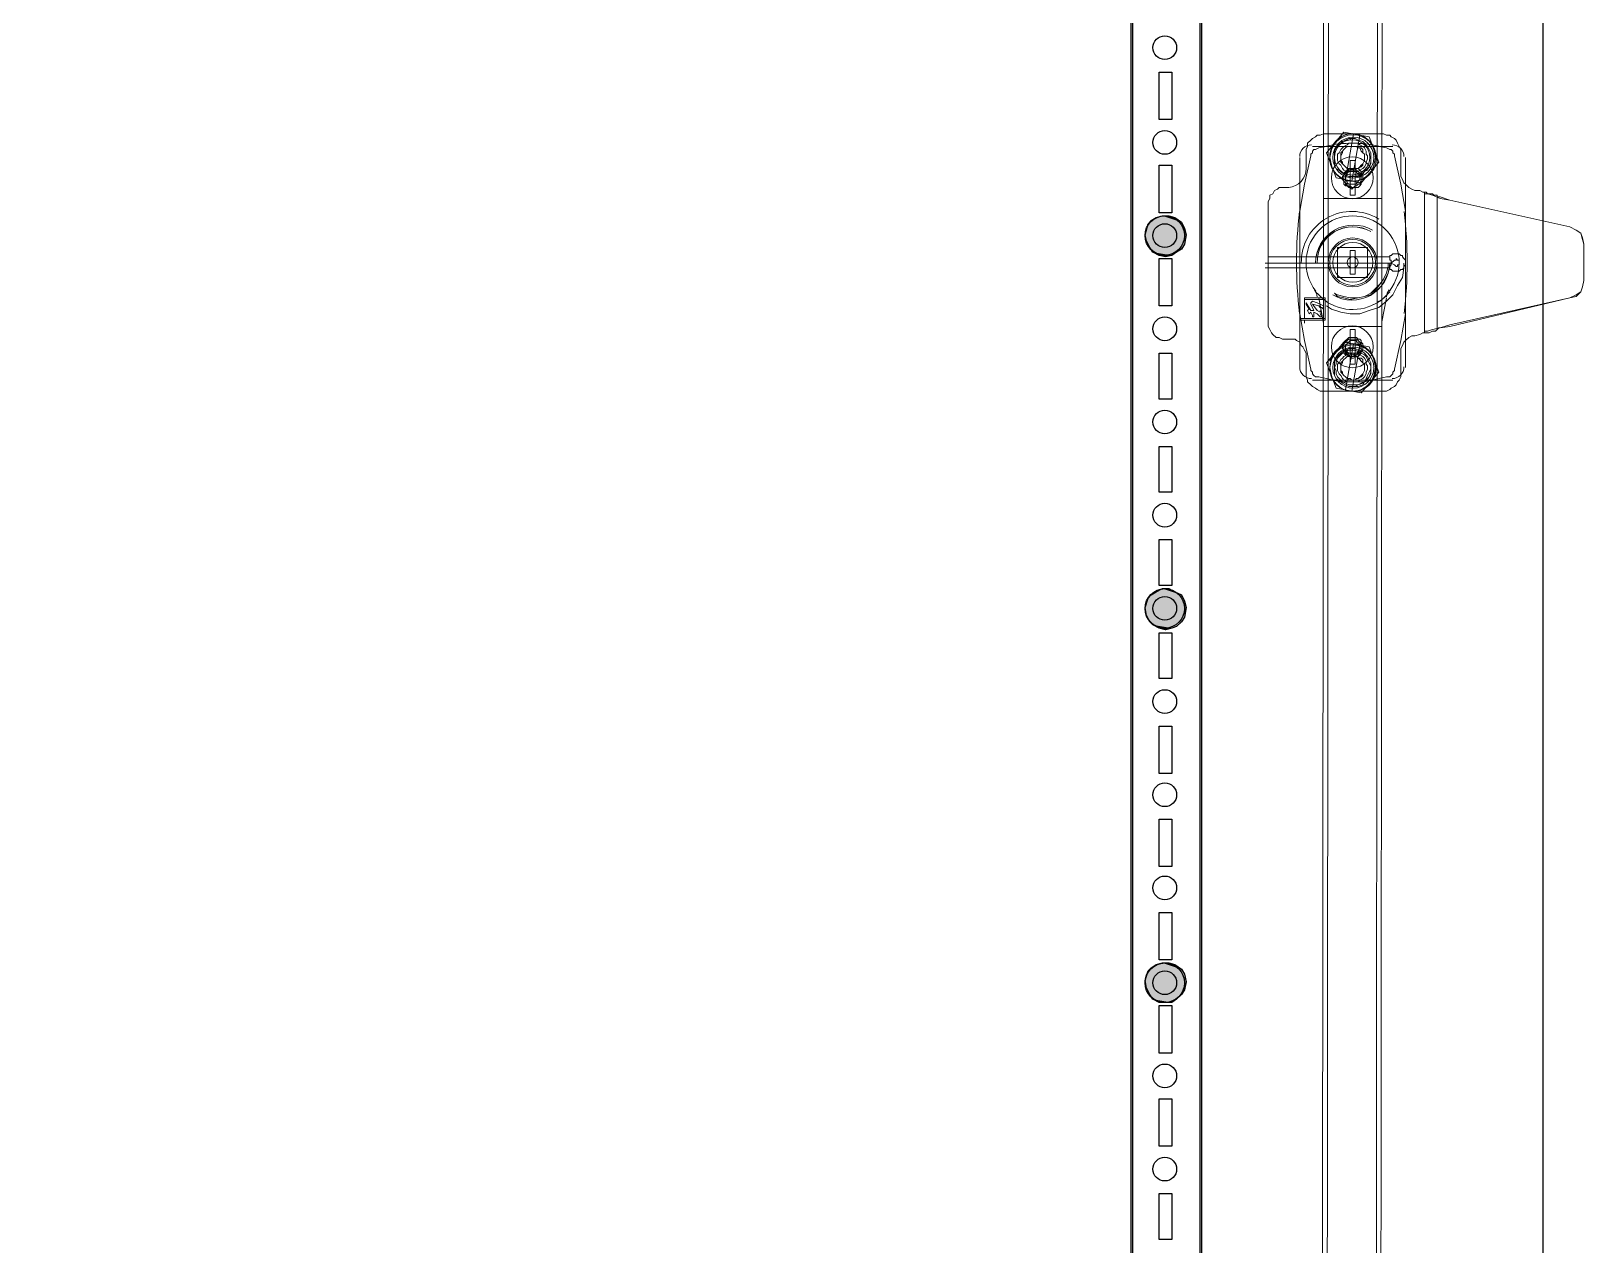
# Model space of a CAD drawing. Extents: x 4719 to 8938, y 1800 to 4482.
# Drawn here: x 5730.9 to 6147.3, y 3404.8 to 3730.1 of the extents above; entities that cross this region are included whole.
import ezdxf

# ---------------------------------------------------------------- set-up
doc = ezdxf.new("R2010")
doc.units = 0
doc.header["$LTSCALE"] = 10
doc.header["$MEASUREMENT"] = 0
doc.layers.add('G02-1-PRDXXXX-E-MRIO-01-P01-01$0$ANNOTATION', color=7, linetype='Continuous')

# ---------------------------------------------------------------- blocks, each defined once
blk = doc.blocks.new('G02-1-PRDXXXX-E-MRIO-01-P01-01$0$DV-54809-ZX-350-001')
at = {"layer": 'G02-1-PRDXXXX-E-MRIO-01-P01-01$0$ANNOTATION', "lineweight": 25}
for points in [[(1415.29, 2462.72), (1417.41, 2462.72), (1417.41, 1279.86), (530.47, 1279.86), (530.47, 1281.98), (530.47, 2460.61), (530.47, 2462.72)], [(1306.91, 1367.92), (1325.54, 1367.92), (1325.54, 2376.36), (1306.91, 2376.36)], [(1307.33, 1368.34), (1325.96, 1368.34), (1325.96, 2376.78), (1307.33, 2376.78)], [(1314.53, 1906.43), (1314.53, 1919.13), (1317.92, 1919.13), (1317.92, 1906.43)], [(1314.53, 1881.45), (1314.53, 1894.15), (1317.92, 1894.15), (1317.92, 1881.45)], [(1316.22, 1869.6), (1314.53, 1870.02), (1312.84, 1870.87), (1311.99, 1872.14), (1311.14, 1873.83), (1310.72, 1875.52), (1311.57, 1878.49), (1312.41, 1879.34), (1313.68, 1880.18), (1315.38, 1880.6), (1317.07, 1880.6), (1318.76, 1880.18), (1320.46, 1878.91), (1321.3, 1877.22), (1321.73, 1875.52), (1321.3, 1872.98), (1320.46, 1871.71), (1319.19, 1870.87), (1317.92, 1870.02)], [(1314.53, 1856.47), (1314.53, 1869.17), (1317.92, 1869.17), (1317.92, 1856.47)], [(1314.53, 1831.5), (1314.53, 1843.77), (1317.92, 1843.77), (1317.92, 1831.5)], [(1314.53, 1806.52), (1314.53, 1818.79), (1317.92, 1818.79), (1317.92, 1806.52)], [(1314.53, 1781.54), (1314.53, 1793.82), (1317.92, 1793.82), (1317.92, 1781.54)], [(1316.22, 1769.68), (1314.53, 1770.11), (1312.84, 1770.96), (1311.99, 1771.8), (1311.14, 1773.5), (1310.72, 1775.61), (1311.57, 1778.15), (1312.41, 1779), (1313.68, 1779.85), (1315.38, 1780.69), (1317.07, 1780.69), (1318.76, 1779.85), (1320.46, 1779), (1321.3, 1777.31), (1321.73, 1775.61), (1321.3, 1773.07), (1320.46, 1771.8), (1319.19, 1770.53), (1317.92, 1770.11)], [(1314.53, 1756.56), (1314.53, 1768.84), (1317.92, 1768.84), (1317.92, 1756.56)], [(1314.53, 1731.16), (1314.53, 1743.86), (1317.92, 1743.86), (1317.92, 1731.16)], [(1314.53, 1706.18), (1314.53, 1718.88), (1317.92, 1718.88), (1317.92, 1706.18)], [(1314.53, 1681.2), (1314.53, 1693.9), (1317.92, 1693.9), (1317.92, 1681.2)], [(1316.22, 1669.77), (1314.53, 1669.77), (1312.84, 1670.62), (1311.99, 1671.89), (1311.14, 1673.58), (1310.72, 1675.7), (1311.57, 1678.24), (1312.41, 1679.09), (1313.68, 1679.93), (1315.38, 1680.36), (1317.07, 1680.36), (1318.76, 1679.93), (1320.46, 1678.66), (1321.3, 1677.39), (1321.73, 1675.28), (1321.3, 1673.16), (1320.46, 1671.89), (1319.19, 1670.62), (1317.92, 1669.77)], [(1314.53, 1656.22), (1314.53, 1668.93), (1317.92, 1668.93), (1317.92, 1656.22)], [(1314.53, 1631.25), (1314.53, 1643.95), (1317.92, 1643.95), (1317.92, 1631.25)], [(1314.53, 1606.27), (1314.53, 1618.55), (1317.92, 1618.55), (1317.92, 1606.27)]]:
    blk.add_lwpolyline(points, close=True, dxfattribs=at)
at = {"layer": 'G02-1-PRDXXXX-E-MRIO-01-P01-01$0$ANNOTATION', "lineweight": 0}
for points in [[(1373.8, 1353.95), (1374.65, 2372.97), (1374.65, 2383.98), (1374.65, 2413.19), (1374.22, 2415.31), (1374.65, 2417), (1374.65, 2422.5), (1374.22, 2422.5), (1374.22, 2422.93), (1372.95, 2422.93), (1360.25, 2422.93), (1359.41, 2422.93), (1358.98, 2422.5), (1358.98, 2417), (1358.98, 2413.19), (1358.98, 2383.98), (1358.98, 2372.97), (1358.14, 1410.68)], [(1373.38, 2418.27), (1372.11, 2418.27), (1372.11, 2417.42), (1372.11, 2412.77), (1372.95, 2412.77), (1373.38, 2412.34), (1373.38, 2383.98), (1373.38, 2372.97), (1372.53, 1340.82)], [(1360.25, 2409.38), (1361.52, 2409.38), (1361.52, 2412.77), (1360.25, 2412.77), (1360.25, 2412.34), (1360.25, 2383.98), (1360.25, 2372.97), (1359.41, 1351.41)], [(1352.21, 1881.88), (1353.48, 1889.07), (1355.17, 1896.69), (1355.17, 1897.12), (1355.6, 1897.54), (1355.6, 1897.96), (1356.02, 1898.39), (1356.44, 1898.39), (1357.29, 1898.81), (1359.41, 1899.23)], [(1364.49, 1890.34), (1366.6, 1902.62)], [(1368.3, 1902.2), (1366.18, 1889.92)], [(1373.38, 1899.23), (1375.49, 1898.81), (1376.34, 1898.39), (1376.76, 1898.39), (1377.19, 1897.96), (1377.19, 1897.54), (1377.61, 1897.12), (1377.61, 1896.69), (1379.3, 1889.07), (1380.57, 1881.88)], [(1360.25, 1896.27), (1360.25, 1896.27)], [(1360.25, 1896.27), (1360.25, 1896.27)], [(1361.52, 1896.27), (1361.52, 1896.27)], [(1361.52, 1896.27), (1361.52, 1896.27)], [(1371.68, 1896.27), (1371.68, 1896.27)], [(1371.68, 1896.27), (1371.68, 1896.27)], [(1372.53, 1896.27), (1372.53, 1896.27)], [(1372.53, 1896.27), (1372.53, 1896.27)], [(1385.65, 1849.28), (1385.65, 1886.96)], [(1389.04, 1885.69), (1389.89, 1885.69), (1392.43, 1884.84), (1389.89, 1885.26), (1387.77, 1886.11), (1386.5, 1886.53), (1385.65, 1886.53)], [(1358.56, 1885.26), (1358.56, 1885.26)], [(1359.83, 1885.26), (1359.83, 1885.26)], [(1372.95, 1885.26), (1372.95, 1885.26)], [(1376.34, 1869.6), (1343.74, 1869.6)], [(1370.41, 1869.6), (1362.37, 1869.6)], [(1385.65, 1849.7), (1386.5, 1849.7), (1387.77, 1850.12), (1389.89, 1850.55), (1392.43, 1851.39), (1424.6, 1858.59), (1426.3, 1859.44), (1427.57, 1860.28), (1427.99, 1861.55), (1428.41, 1863.25), (1428.41, 1865.79), (1428.41, 1870.44), (1428.41, 1872.98)], [(1342.9, 1867.9), (1376.76, 1867.9), (1343.74, 1867.9)], [(1342.9, 1866.63), (1376.34, 1866.63)], [(1380.15, 1867.9), (1380.15, 1866.63), (1379.73, 1864.09), (1378.46, 1861.98), (1377.19, 1859.44), (1375.49, 1857.74), (1373.38, 1856.05), (1370.84, 1855.2), (1368.3, 1854.36), (1365.76, 1854.36), (1363.22, 1854.78), (1360.68, 1855.63), (1359.41, 1856.47)], [(1362.37, 1866.63), (1370.41, 1866.63)], [(1352.21, 1852.66), (1353.48, 1852.66), (1353.48, 1851.82), (1353.48, 1852.66), (1358.98, 1852.66), (1358.98, 1858.59), (1353.48, 1858.59), (1353.48, 1853.09), (1353.48, 1858.17), (1358.98, 1858.17), (1358.98, 1853.09), (1353.48, 1853.09), (1352.21, 1853.09)], [(1353.9, 1857.32), (1353.9, 1857.32)], [(1371.26, 1856.47), (1372.95, 1857.32), (1373.38, 1857.74)], [(1380.57, 1854.36), (1379.3, 1847.16), (1377.61, 1839.54), (1377.61, 1839.12), (1377.19, 1838.69), (1377.19, 1838.27), (1376.76, 1837.85), (1376.34, 1837.42), (1375.49, 1837.42), (1369.57, 1836.15), (1363.22, 1836.15), (1357.29, 1837.42), (1356.44, 1837.42), (1356.02, 1837.85), (1355.6, 1838.27), (1355.6, 1838.69), (1355.17, 1839.12), (1355.17, 1839.54), (1353.48, 1847.16), (1352.21, 1854.36)], [(1355.6, 1856.9), (1355.6, 1856.9)], [(1356.02, 1853.51), (1356.02, 1853.51)], [(1357.71, 1854.36), (1357.71, 1854.36)], [(1353.48, 1851.82), (1353.48, 1851.82)], [(1359.83, 1850.97), (1359.83, 1850.97)], [(1372.95, 1850.97), (1372.95, 1850.97)], [(1364.49, 1834.04), (1366.6, 1846.31)], [(1368.3, 1845.89), (1366.18, 1833.61)], [(1375.07, 1836.58), (1357.71, 1836.58)], [(1360.25, 1839.96), (1360.25, 1839.96)], [(1360.25, 1839.96), (1360.25, 1839.96)], [(1360.25, 1839.96), (1360.25, 1839.96)], [(1361.52, 1839.96), (1361.52, 1839.96)], [(1361.52, 1839.96), (1361.52, 1839.96)], [(1371.68, 1839.96), (1371.68, 1839.96)], [(1371.68, 1839.96), (1371.68, 1839.96)], [(1372.53, 1839.96), (1372.53, 1839.96)], [(1372.53, 1839.96), (1372.53, 1839.96)]]:
    blk.add_lwpolyline(points, dxfattribs=at)
for points in [[(1373.38, 1895), (1370.84, 1901.77), (1364.06, 1903.04), (1359.41, 1897.54), (1361.95, 1890.77), (1368.72, 1889.5)], [(1361.52, 1896.27), (1361.52, 1897.96), (1361.95, 1898.81), (1362.79, 1899.66), (1363.64, 1900.5), (1364.49, 1900.93), (1365.33, 1901.35), (1366.18, 1901.35), (1367.03, 1901.35), (1367.87, 1900.93), (1369.14, 1900.5), (1369.57, 1900.08), (1370.41, 1899.23), (1370.84, 1898.39), (1371.26, 1897.54), (1371.26, 1896.69), (1371.26, 1895.85), (1371.26, 1895), (1370.84, 1893.73), (1370.41, 1893.31), (1369.57, 1892.46), (1369.14, 1892.04), (1367.87, 1891.61), (1367.03, 1891.19), (1366.18, 1891.19), (1365.33, 1891.19), (1364.49, 1891.61), (1363.64, 1892.04), (1362.79, 1892.88), (1361.95, 1893.31), (1361.52, 1894.15), (1361.52, 1895.42)], [(1361.52, 1896.27), (1361.52, 1897.96), (1361.95, 1898.81), (1362.79, 1899.66), (1363.64, 1900.5), (1364.49, 1900.93), (1365.33, 1901.35), (1366.18, 1901.35), (1367.03, 1901.35), (1367.87, 1900.93), (1369.14, 1900.5), (1369.57, 1900.08), (1370.41, 1899.23), (1370.84, 1898.39), (1371.26, 1897.54), (1371.26, 1896.69), (1371.26, 1895.85), (1371.26, 1895), (1370.84, 1893.73), (1370.41, 1892.88), (1369.57, 1892.46), (1369.14, 1892.04), (1367.87, 1891.61), (1367.03, 1891.19), (1366.18, 1891.19), (1365.33, 1891.19), (1364.49, 1891.61), (1363.64, 1892.04), (1362.79, 1892.88), (1361.95, 1893.31), (1361.52, 1894.15), (1361.52, 1895.42)], [(1361.52, 1896.27), (1361.52, 1897.96), (1361.95, 1898.81), (1362.79, 1899.66), (1363.64, 1900.5), (1364.49, 1900.93), (1365.33, 1900.93), (1366.18, 1901.35), (1367.03, 1901.35), (1367.87, 1900.93), (1369.14, 1900.5), (1369.57, 1900.08), (1370.41, 1899.23), (1370.84, 1898.39), (1371.26, 1897.54), (1371.26, 1896.69), (1371.26, 1895.85), (1371.26, 1894.58), (1370.84, 1893.73), (1370.41, 1892.88), (1369.57, 1892.46), (1369.14, 1891.61), (1367.87, 1891.19), (1367.03, 1891.19), (1366.18, 1891.19), (1365.33, 1891.19), (1364.49, 1891.61), (1363.64, 1892.04), (1362.79, 1892.88), (1361.95, 1893.31), (1361.52, 1894.15), (1361.52, 1895.42), (1361.52, 1896.27), (1361.52, 1897.96), (1361.95, 1898.81), (1362.79, 1899.66), (1363.64, 1900.5), (1364.49, 1900.93), (1365.33, 1900.93), (1366.18, 1901.35), (1367.03, 1901.35), (1367.87, 1900.93), (1369.14, 1900.5), (1369.57, 1900.08), (1370.41, 1899.23), (1370.84, 1898.39), (1371.26, 1897.54), (1371.26, 1896.69), (1371.26, 1895.85), (1371.26, 1894.58), (1370.84, 1893.73), (1370.41, 1892.88), (1369.57, 1892.46), (1369.14, 1891.61), (1367.87, 1891.19), (1367.03, 1891.19), (1366.18, 1891.19), (1365.33, 1891.19), (1364.49, 1891.61), (1363.64, 1892.04), (1362.79, 1892.88), (1361.95, 1893.31), (1361.52, 1894.15), (1361.52, 1895.42)], [(1362.37, 1896.27), (1362.37, 1897.12), (1362.79, 1897.54), (1363.22, 1898.39), (1363.64, 1898.81), (1364.06, 1899.23), (1364.91, 1899.66), (1365.33, 1900.08), (1366.18, 1900.08), (1367.03, 1900.08), (1367.87, 1900.08), (1368.3, 1899.66), (1369.14, 1899.23), (1369.57, 1898.81), (1369.99, 1897.96), (1369.99, 1897.12), (1370.41, 1896.69), (1370.41, 1895.85), (1369.99, 1895), (1369.99, 1894.58), (1369.57, 1893.73), (1369.14, 1893.31), (1368.3, 1892.88), (1367.87, 1892.46), (1367.03, 1892.46), (1366.18, 1892.46), (1365.33, 1892.46), (1364.91, 1892.46), (1364.06, 1892.88), (1363.64, 1893.31), (1363.22, 1894.15), (1362.79, 1894.58), (1362.37, 1895.42)], [(1363.22, 1896.27), (1363.22, 1896.69), (1363.64, 1897.54), (1363.64, 1897.96), (1364.06, 1898.39), (1364.49, 1898.81), (1364.91, 1899.23), (1365.76, 1899.23), (1366.18, 1899.23), (1367.03, 1899.23), (1367.45, 1899.23), (1367.87, 1898.81), (1368.3, 1898.81), (1368.72, 1897.96), (1369.14, 1897.54), (1369.57, 1897.12), (1369.57, 1896.69), (1369.57, 1895.85), (1369.57, 1895.42), (1369.14, 1894.58), (1368.72, 1894.15), (1368.3, 1893.73), (1367.87, 1893.31), (1367.45, 1893.31), (1367.03, 1892.88), (1366.18, 1892.88), (1365.76, 1893.31), (1364.91, 1893.31), (1364.49, 1893.73), (1364.06, 1894.15), (1363.64, 1894.58), (1363.64, 1895), (1363.22, 1895.42)], [(1363.22, 1896.27), (1363.22, 1897.54), (1363.64, 1897.96), (1364.06, 1898.39), (1364.49, 1898.81), (1364.91, 1899.23), (1365.76, 1899.23), (1366.18, 1899.23), (1367.03, 1899.23), (1367.45, 1899.23), (1367.87, 1898.81), (1368.72, 1898.81), (1369.14, 1898.39), (1369.14, 1897.54), (1369.57, 1897.12), (1369.57, 1896.69), (1369.57, 1895.85), (1369.57, 1895.42), (1369.14, 1894.58), (1369.14, 1894.15), (1368.72, 1893.73), (1367.87, 1893.31), (1367.45, 1893.31), (1367.03, 1892.88), (1366.18, 1892.88), (1365.76, 1892.88), (1364.91, 1893.31), (1364.49, 1893.73), (1364.06, 1894.15), (1363.64, 1894.58), (1363.22, 1895), (1363.22, 1895.42)], [(1367.03, 1886.11), (1365.76, 1886.11), (1365.76, 1895.42), (1367.03, 1895.42)], [(1363.64, 1890.77), (1363.64, 1891.19), (1364.06, 1891.61), (1364.06, 1892.04), (1364.49, 1892.46), (1364.91, 1892.88), (1365.33, 1893.31), (1365.76, 1893.31), (1366.18, 1893.31), (1366.6, 1893.31), (1367.45, 1893.31), (1367.87, 1893.31), (1368.3, 1892.88), (1368.72, 1892.46), (1368.72, 1892.04), (1369.14, 1891.61), (1369.14, 1891.19), (1369.14, 1890.34), (1369.14, 1889.92), (1368.72, 1889.5), (1368.72, 1889.07), (1368.3, 1888.65), (1367.87, 1888.23), (1367.45, 1888.23), (1366.6, 1888.23), (1366.18, 1887.8), (1365.76, 1888.23), (1365.33, 1888.23), (1364.91, 1888.65), (1364.49, 1888.65), (1364.06, 1889.07), (1364.06, 1889.92), (1363.64, 1890.34)], [(1364.06, 1890.77), (1364.06, 1891.61), (1364.49, 1892.04), (1364.49, 1892.46), (1364.91, 1892.46), (1365.33, 1892.88), (1365.76, 1892.88), (1366.18, 1893.31), (1366.6, 1892.88), (1367.03, 1892.88), (1367.45, 1892.88), (1367.87, 1892.46), (1368.3, 1892.04), (1368.72, 1891.61), (1368.72, 1891.19), (1368.72, 1890.77), (1368.72, 1890.34), (1368.72, 1889.92), (1368.72, 1889.5), (1368.3, 1889.07), (1367.87, 1889.07), (1367.45, 1888.65), (1367.03, 1888.65), (1366.6, 1888.23), (1366.18, 1888.23), (1365.76, 1888.23), (1365.33, 1888.65), (1364.91, 1888.65), (1364.49, 1889.07), (1364.49, 1889.5), (1364.06, 1889.92), (1364.06, 1890.34)], [(1364.06, 1890.77), (1364.06, 1891.61), (1364.49, 1892.04), (1364.91, 1892.46), (1365.33, 1892.88), (1365.76, 1892.88), (1366.18, 1892.88), (1366.6, 1892.88), (1367.03, 1892.88), (1367.45, 1892.88), (1367.87, 1892.46), (1368.3, 1892.04), (1368.3, 1891.61), (1368.72, 1891.19), (1368.72, 1890.77), (1368.72, 1890.34), (1368.72, 1889.92), (1368.3, 1889.5), (1368.3, 1889.07), (1367.87, 1889.07), (1367.45, 1888.65), (1367.03, 1888.65), (1366.6, 1888.23), (1366.18, 1888.23), (1365.76, 1888.65), (1365.33, 1888.65), (1364.91, 1888.65), (1364.91, 1889.07), (1364.49, 1889.5), (1364.06, 1889.92), (1364.06, 1890.34)], [(1364.49, 1890.77), (1364.49, 1891.61), (1364.91, 1891.61), (1364.91, 1892.04), (1365.33, 1892.46), (1365.76, 1892.46), (1366.18, 1892.46), (1366.6, 1892.46), (1367.03, 1892.46), (1367.45, 1892.46), (1367.45, 1892.04), (1367.87, 1892.04), (1367.87, 1891.61), (1368.3, 1891.19), (1368.3, 1890.77), (1368.3, 1890.34), (1367.87, 1889.92), (1367.87, 1889.5), (1367.45, 1889.5), (1367.45, 1889.07), (1367.03, 1889.07), (1366.6, 1889.07), (1366.18, 1889.07), (1365.76, 1889.07), (1365.33, 1889.07), (1364.91, 1889.5), (1364.91, 1889.92), (1364.49, 1889.92), (1364.49, 1890.34)], [(1358.56, 1885.26), (1360.25, 1885.26), (1372.53, 1885.26), (1374.22, 1885.26), (1372.53, 1885.26), (1360.25, 1885.26)], [(1360.25, 1885.26), (1359.83, 1885.26), (1360.25, 1885.26), (1372.53, 1885.26)], [(1372.95, 1885.26), (1372.53, 1885.26)], [(1392.43, 1884.84), (1424.6, 1877.64), (1426.3, 1876.79), (1427.57, 1875.95), (1427.99, 1874.25), (1428.41, 1872.98), (1427.99, 1874.68), (1427.57, 1875.95), (1426.3, 1876.79), (1424.6, 1877.64)], [(1370.41, 1864.09), (1370.41, 1872.14), (1362.37, 1872.14), (1362.37, 1864.09)], [(1362.37, 1872.14), (1370.41, 1872.14), (1370.41, 1864.09), (1362.37, 1864.09)], [(1377.61, 1867.48), (1376.76, 1867.9), (1376.76, 1868.75), (1376.34, 1868.75), (1376.34, 1869.6), (1376.34, 1870.02), (1376.76, 1870.02), (1377.19, 1870.44), (1378.88, 1870.44), (1379.3, 1870.02), (1379.73, 1870.02), (1379.73, 1869.6), (1380.15, 1869.17), (1380.57, 1868.75), (1380.57, 1868.33), (1380.57, 1867.9), (1380.57, 1867.48), (1380.15, 1867.06), (1380.15, 1866.63), (1379.73, 1866.21), (1379.3, 1866.21), (1378.88, 1865.79), (1378.46, 1865.79), (1378.03, 1865.79), (1377.19, 1865.79), (1376.76, 1866.21), (1376.34, 1866.21), (1376.34, 1866.63), (1376.34, 1867.06), (1376.76, 1867.48), (1376.76, 1867.9), (1377.61, 1868.75), (1378.03, 1868.75), (1378.03, 1869.17), (1378.46, 1868.75), (1378.88, 1868.75), (1378.88, 1868.33), (1378.88, 1867.9), (1378.88, 1867.48), (1378.46, 1867.48), (1378.46, 1867.06), (1378.03, 1867.06)], [(1361.52, 1859.86), (1362.37, 1859.44), (1364.06, 1859.01), (1365.76, 1858.59), (1367.87, 1858.59), (1369.57, 1859.01), (1371.26, 1859.86), (1372.53, 1860.71), (1373.8, 1862.4), (1374.65, 1863.67), (1375.49, 1865.36), (1375.92, 1867.06), (1375.92, 1867.9), (1375.92, 1867.06), (1375.49, 1865.36), (1374.65, 1863.67), (1373.8, 1862.4), (1372.53, 1861.13), (1371.26, 1859.86), (1369.57, 1859.01), (1367.87, 1858.59), (1365.76, 1858.59), (1364.06, 1859.01), (1362.37, 1859.44)], [(1356.87, 1855.2), (1355.6, 1856.9), (1357.29, 1856.47), (1357.71, 1856.47), (1357.29, 1856.47), (1357.71, 1856.05), (1358.14, 1856.05), (1358.56, 1855.63), (1358.56, 1856.05), (1358.56, 1856.47), (1356.87, 1857.32), (1355.6, 1857.74), (1355.17, 1857.32), (1355.17, 1856.9), (1356.02, 1855.2), (1355.17, 1855.2), (1353.9, 1857.32), (1353.9, 1856.9), (1354.75, 1855.63), (1354.33, 1855.2), (1354.75, 1854.36), (1355.17, 1854.78), (1355.6, 1853.93), (1355.6, 1853.51), (1356.02, 1853.51), (1356.02, 1854.78), (1356.87, 1854.36), (1357.71, 1853.51), (1358.14, 1853.51), (1357.71, 1854.36), (1358.14, 1854.36), (1357.71, 1855.2), (1357.71, 1854.78)], [(1358.14, 1858.59), (1359.83, 1857.32), (1361.52, 1856.47), (1359.83, 1857.32), (1358.14, 1858.59), (1357.29, 1859.44), (1356.44, 1860.28), (1357.29, 1859.44)], [(1374.22, 1850.97), (1372.53, 1850.97), (1360.25, 1850.97), (1358.56, 1850.97), (1360.25, 1850.97), (1372.53, 1850.97)], [(1359.83, 1850.97), (1360.25, 1850.97)], [(1372.53, 1850.97), (1372.95, 1850.97), (1372.53, 1850.97), (1360.25, 1850.97)], [(1365.76, 1850.12), (1367.03, 1850.12), (1367.03, 1840.81), (1365.76, 1840.81)], [(1373.38, 1838.69), (1370.84, 1845.47), (1364.06, 1846.74), (1359.41, 1841.23), (1361.95, 1834.46), (1368.72, 1833.19)], [(1361.52, 1839.96), (1361.52, 1841.66), (1361.95, 1842.5), (1362.79, 1843.35), (1363.64, 1844.2), (1364.49, 1844.62), (1365.33, 1844.62), (1366.18, 1845.04), (1367.03, 1845.04), (1367.87, 1844.62), (1369.14, 1844.2), (1369.57, 1843.77), (1370.41, 1842.93), (1370.84, 1842.08), (1371.26, 1841.23), (1371.26, 1840.39), (1371.26, 1839.54), (1371.26, 1838.27), (1370.84, 1837.42), (1370.41, 1836.58), (1369.57, 1836.15), (1369.14, 1835.31), (1367.87, 1834.88), (1367.03, 1834.88), (1366.18, 1834.88), (1365.33, 1834.88), (1364.49, 1835.31), (1363.64, 1835.73), (1362.79, 1836.58), (1361.95, 1837), (1361.52, 1837.85), (1361.52, 1839.12)], [(1361.52, 1839.96), (1361.52, 1841.66), (1361.95, 1842.5), (1362.79, 1843.35), (1363.64, 1844.2), (1364.49, 1844.62), (1365.33, 1844.62), (1366.18, 1845.04), (1367.03, 1845.04), (1367.87, 1844.62), (1369.14, 1844.2), (1369.57, 1843.77), (1370.41, 1842.93), (1370.84, 1842.08), (1371.26, 1841.23), (1371.26, 1840.39), (1371.26, 1839.54), (1371.26, 1838.27), (1370.84, 1837.42), (1370.41, 1836.58), (1369.57, 1836.15), (1369.14, 1835.31), (1367.87, 1834.88), (1367.03, 1834.88), (1366.18, 1834.88), (1365.33, 1834.88), (1364.49, 1835.31), (1363.64, 1835.73), (1362.79, 1836.58), (1361.95, 1837), (1361.52, 1837.85), (1361.52, 1839.12)], [(1361.52, 1839.96), (1361.52, 1841.66), (1361.95, 1842.5), (1362.79, 1843.35), (1363.64, 1844.2), (1364.49, 1844.62), (1365.33, 1845.04), (1366.18, 1845.04), (1367.03, 1845.04), (1367.87, 1844.62), (1369.14, 1844.2), (1369.57, 1843.77), (1370.41, 1842.93), (1370.84, 1842.08), (1371.26, 1841.23), (1371.26, 1840.39), (1371.26, 1839.54), (1371.26, 1838.69), (1370.84, 1837.42), (1370.41, 1836.58), (1369.57, 1836.15), (1369.14, 1835.73), (1367.87, 1835.31), (1367.03, 1834.88), (1366.18, 1834.88), (1365.33, 1834.88), (1364.49, 1835.31), (1363.64, 1835.73), (1362.79, 1836.58), (1361.95, 1837), (1361.52, 1837.85), (1361.52, 1839.12), (1361.52, 1839.96), (1361.52, 1841.66), (1361.95, 1842.5), (1362.79, 1843.35), (1363.64, 1844.2), (1364.49, 1844.62), (1365.33, 1845.04), (1366.18, 1845.04), (1367.03, 1845.04), (1367.87, 1844.62), (1369.14, 1844.2), (1369.57, 1843.77), (1370.41, 1842.93), (1370.84, 1842.08), (1371.26, 1841.23), (1371.26, 1840.39), (1371.26, 1839.54), (1371.26, 1838.69), (1370.84, 1837.42), (1370.41, 1837), (1369.57, 1836.15), (1369.14, 1835.73), (1367.87, 1835.31), (1367.03, 1834.88), (1366.18, 1834.88), (1365.33, 1834.88), (1364.49, 1835.31), (1363.64, 1835.73), (1362.79, 1836.58), (1361.95, 1837), (1361.52, 1837.85), (1361.52, 1839.12)], [(1361.52, 1839.96), (1361.95, 1840.81), (1361.95, 1841.66), (1362.37, 1842.5), (1363.22, 1843.35), (1363.64, 1843.77), (1364.49, 1844.2), (1365.33, 1844.62), (1366.18, 1844.62), (1367.03, 1844.62), (1367.87, 1844.2), (1368.72, 1843.77), (1369.57, 1843.35), (1369.99, 1842.93), (1370.41, 1842.08), (1370.84, 1841.23), (1371.26, 1840.39), (1371.26, 1839.54), (1370.84, 1838.69), (1370.41, 1837.85), (1369.99, 1837), (1369.57, 1836.15), (1368.72, 1835.73), (1367.87, 1835.31), (1367.03, 1835.31), (1366.18, 1835.31), (1365.33, 1835.31), (1364.49, 1835.73), (1363.64, 1836.15), (1363.22, 1836.58), (1362.37, 1837.42), (1361.95, 1838.27), (1361.95, 1839.12)], [(1363.64, 1845.47), (1363.64, 1845.89), (1364.06, 1846.31), (1364.06, 1846.74), (1364.49, 1847.16), (1364.91, 1847.58), (1365.33, 1848.01), (1365.76, 1848.01), (1366.18, 1848.01), (1366.6, 1848.01), (1367.45, 1848.01), (1367.87, 1847.58), (1368.3, 1847.58), (1368.72, 1847.16), (1368.72, 1846.74), (1369.14, 1846.31), (1369.14, 1845.47), (1369.14, 1845.04), (1369.14, 1844.62), (1368.72, 1844.2), (1368.72, 1843.77), (1368.3, 1843.35), (1367.87, 1842.93), (1367.45, 1842.93), (1366.6, 1842.5), (1366.18, 1842.5), (1365.76, 1842.93), (1365.33, 1842.93), (1364.91, 1843.35), (1364.49, 1843.35), (1364.06, 1843.77), (1364.06, 1844.2), (1363.64, 1845.04)], [(1364.06, 1845.47), (1364.06, 1846.31), (1364.49, 1846.74), (1364.49, 1847.16), (1364.91, 1847.16), (1365.33, 1847.58), (1365.76, 1847.58), (1366.18, 1847.58), (1366.6, 1847.58), (1367.03, 1847.58), (1367.45, 1847.58), (1367.87, 1847.16), (1368.3, 1846.74), (1368.72, 1846.31), (1368.72, 1845.89), (1368.72, 1845.47), (1368.72, 1845.04), (1368.72, 1844.62), (1368.72, 1844.2), (1368.3, 1843.77), (1367.87, 1843.77), (1367.45, 1843.35), (1367.03, 1842.93), (1366.6, 1842.93), (1366.18, 1842.93), (1365.76, 1842.93), (1365.33, 1843.35), (1364.91, 1843.35), (1364.49, 1843.77), (1364.49, 1844.2), (1364.06, 1844.62), (1364.06, 1845.04)], [(1364.06, 1845.47), (1364.06, 1846.31), (1364.49, 1846.74), (1364.91, 1847.16), (1365.33, 1847.58), (1365.76, 1847.58), (1366.18, 1847.58), (1366.6, 1847.58), (1367.03, 1847.58), (1367.45, 1847.58), (1367.87, 1847.16), (1368.3, 1846.74), (1368.3, 1846.31), (1368.72, 1845.89), (1368.72, 1845.47), (1368.72, 1845.04), (1368.72, 1844.62), (1368.3, 1844.2), (1368.3, 1843.77), (1367.87, 1843.77), (1367.45, 1843.35), (1367.03, 1843.35), (1366.6, 1842.93), (1366.18, 1842.93), (1365.76, 1842.93), (1365.33, 1843.35), (1364.91, 1843.35), (1364.91, 1843.77), (1364.49, 1844.2), (1364.06, 1844.62), (1364.06, 1845.04)], [(1364.49, 1845.47), (1364.49, 1845.89), (1364.91, 1846.31), (1364.91, 1846.74), (1365.33, 1846.74), (1365.76, 1847.16), (1366.18, 1847.16), (1366.6, 1847.16), (1367.03, 1847.16), (1367.45, 1847.16), (1367.45, 1846.74), (1367.87, 1846.74), (1367.87, 1846.31), (1368.3, 1845.89), (1368.3, 1845.47), (1368.3, 1845.04), (1367.87, 1844.62), (1367.87, 1844.2), (1367.45, 1843.77), (1367.03, 1843.77), (1366.6, 1843.35), (1366.18, 1843.35), (1365.76, 1843.77), (1365.33, 1843.77), (1364.91, 1844.2), (1364.49, 1844.62), (1364.49, 1845.04)], [(1362.37, 1839.96), (1362.37, 1840.81), (1362.79, 1841.23), (1363.22, 1842.08), (1363.64, 1842.5), (1364.06, 1842.93), (1364.91, 1843.35), (1365.33, 1843.77), (1366.18, 1843.77), (1367.03, 1843.77), (1367.87, 1843.77), (1368.3, 1843.35), (1369.14, 1842.93), (1369.57, 1842.5), (1369.99, 1841.66), (1369.99, 1840.81), (1370.41, 1840.39), (1370.41, 1839.54), (1369.99, 1838.69), (1369.99, 1838.27), (1369.57, 1837.42), (1369.14, 1837), (1368.3, 1836.58), (1367.87, 1836.15), (1367.03, 1836.15), (1366.18, 1836.15), (1365.33, 1836.15), (1364.91, 1836.15), (1364.06, 1836.58), (1363.64, 1837), (1363.22, 1837.85), (1362.79, 1838.27), (1362.37, 1839.12)], [(1363.22, 1839.96), (1363.22, 1840.39), (1363.64, 1841.23), (1363.64, 1841.66), (1364.06, 1842.08), (1364.49, 1842.5), (1364.91, 1842.93), (1365.76, 1842.93), (1366.18, 1842.93), (1367.03, 1842.93), (1367.45, 1842.93), (1367.87, 1842.5), (1368.3, 1842.08), (1368.72, 1841.66), (1369.14, 1841.23), (1369.57, 1840.81), (1369.57, 1840.39), (1369.57, 1839.54), (1369.57, 1839.12), (1369.14, 1838.27), (1368.72, 1837.85), (1368.3, 1837.42), (1367.87, 1837), (1367.45, 1837), (1367.03, 1836.58), (1366.18, 1836.58), (1365.76, 1837), (1364.91, 1837), (1364.49, 1837.42), (1364.06, 1837.85), (1363.64, 1838.27), (1363.64, 1838.69), (1363.22, 1839.12)], [(1363.22, 1839.96), (1363.22, 1841.23), (1363.64, 1841.66), (1364.06, 1842.08), (1364.49, 1842.5), (1364.91, 1842.93), (1365.76, 1842.93), (1366.18, 1842.93), (1367.03, 1842.93), (1367.45, 1842.93), (1367.87, 1842.5), (1368.72, 1842.5), (1369.14, 1842.08), (1369.14, 1841.23), (1369.57, 1840.81), (1369.57, 1840.39), (1369.57, 1839.54), (1369.57, 1839.12), (1369.14, 1838.27), (1369.14, 1837.85), (1368.72, 1837.42), (1367.87, 1837), (1367.45, 1837), (1367.03, 1836.58), (1366.18, 1836.58), (1365.76, 1836.58), (1364.91, 1837), (1364.49, 1837.42), (1364.06, 1837.85), (1363.64, 1838.27), (1363.22, 1838.69), (1363.22, 1839.12)]]:
    blk.add_lwpolyline(points, close=True, dxfattribs=at)
for points in [[(1428.41, 1863.25), (1427.99, 1861.55), (1427.57, 1860.28), (1426.3, 1859.01), (1424.6, 1858.59), (1392.43, 1850.97), (1389.89, 1850.55), (1389.46, 1850.55), (1389.04, 1850.12), (1388.62, 1849.7), (1387.77, 1849.7), (1386.92, 1849.28), (1386.08, 1849.28), (1385.23, 1849.28), (1384.38, 1848.85), (1383.11, 1848.43), (1382.27, 1848.43), (1381.42, 1848.01), (1380.57, 1847.16), (1380.15, 1846.74), (1379.73, 1845.89), (1379.3, 1845.04), (1379.3, 1843.77), (1379.3, 1838.27), (1379.3, 1837.42), (1378.88, 1836.58), (1378.46, 1836.15), (1378.03, 1835.31), (1377.61, 1834.88), (1376.76, 1834.46), (1376.34, 1834.04), (1375.49, 1833.61), (1374.65, 1833.61), (1358.56, 1833.61), (1357.71, 1833.61), (1356.87, 1834.04), (1356.44, 1834.46), (1355.6, 1834.88), (1355.17, 1835.31), (1354.33, 1836.15), (1354.33, 1836.58), (1353.9, 1837.42), (1353.9, 1838.27), (1353.9, 1842.93), (1353.9, 1843.77), (1353.48, 1844.62), (1353.06, 1845.47), (1352.63, 1845.89), (1352.21, 1846.74), (1351.36, 1847.16), (1350.94, 1847.58), (1349.25, 1847.58), (1347.55, 1847.58), (1346.71, 1848.01), (1345.86, 1848.01), (1345.01, 1848.85), (1344.59, 1849.28), (1344.17, 1850.12), (1343.74, 1850.97), (1343.74, 1851.82), (1343.74, 1852.66), (1343.74, 1883.57), (1343.74, 1884.42), (1344.17, 1885.26), (1344.17, 1886.11), (1345.01, 1886.53), (1345.44, 1887.38), (1346.28, 1887.8), (1346.71, 1888.23), (1347.55, 1888.23), (1348.4, 1888.23), (1349.25, 1888.23, 0.392666), (1353.9, 1893.31), (1353.9, 1897.54), (1353.9, 1898.39), (1354.33, 1899.23), (1354.33, 1900.08), (1355.17, 1900.93), (1355.6, 1901.35), (1356.44, 1901.77), (1356.87, 1902.2), (1357.71, 1902.2), (1358.56, 1902.62), (1374.65, 1902.62), (1375.49, 1902.2), (1376.34, 1902.2), (1376.76, 1901.77), (1377.61, 1901.35), (1378.03, 1900.93), (1378.46, 1900.08), (1378.88, 1899.23), (1379.3, 1898.39), (1379.3, 1897.54), (1379.3, 1892.04), (1379.3, 1891.19), (1379.73, 1890.34), (1380.15, 1889.5), (1380.57, 1889.07), (1381.42, 1888.23), (1382.27, 1887.8), (1383.11, 1887.38), (1384.38, 1887.38), (1385.23, 1886.96), (1386.08, 1886.96), (1386.5, 1886.53), (1387.35, 1886.53), (1387.77, 1886.53), (1388.19, 1886.11), (1388.62, 1886.11), (1389.04, 1886.11), (1389.04, 1850.12)], [(1372.53, 1895.85), (1372.53, 1896.27, 1.035083), (1360.25, 1896.27)], [(1371.26, 1876.37, 0.566197), (1356.44, 1867.9, -0.578888), (1371.68, 1876.79)], [(1361.1, 1859.44, 0.573667), (1376.34, 1867.9), (1376.34, 1867.06), (1375.92, 1865.36), (1375.07, 1863.67), (1374.22, 1861.98), (1372.95, 1860.71), (1371.26, 1859.44), (1369.57, 1859.01), (1367.87, 1858.59), (1365.76, 1858.17), (1364.06, 1858.59), (1362.37, 1859.01), (1361.52, 1859.86)], [(1361.52, 1856.47, 0.333342), (1376.34, 1860.28), (1375.07, 1859.01), (1373.8, 1857.74)]]:
    blk.add_lwpolyline(points, format="xyb", dxfattribs=at)
at = {"layer": 'G02-1-PRDXXXX-E-MRIO-01-P01-01$0$ANNOTATION', "lineweight": 18}
for points in [[(1355.6, 1899.23), (1377.19, 1899.23)], [(1352.21, 1839.96), (1352.21, 1861.98), (1352.21, 1896.27)], [(1380.57, 1896.27), (1380.57, 1874.25), (1380.57, 1861.98), (1380.57, 1839.96)], [(1358.56, 1851.82), (1357.29, 1858.59)], [(1375.49, 1858.59), (1374.22, 1852.24)], [(1357.71, 1836.58), (1355.6, 1836.58)], [(1377.19, 1836.58), (1375.07, 1836.58)]]:
    blk.add_lwpolyline(points, dxfattribs=at)
at = {"layer": 'G02-1-PRDXXXX-E-MRIO-01-P01-01$0$ANNOTATION', "lineweight": 0}
for points in [[(1360.68, 1894.15), (1360.25, 1896.27), (1360.68, 1898.39, -0.746679), (1372.11, 1898.39), (1372.53, 1896.27), (1372.11, 1894.15, -0.746679)], [(1371.26, 1876.37, 0.588661), (1356.87, 1867.9, -0.588661)], [(1372.11, 1842.08), (1372.53, 1839.96), (1372.11, 1837.85, -0.746679), (1360.68, 1837.85), (1360.25, 1839.96), (1360.68, 1842.08, -0.746679)]]:
    blk.add_lwpolyline(points, format="xyb", close=True, dxfattribs=at)
at = {"layer": 'G02-1-PRDXXXX-E-MRIO-01-P01-01$0$ANNOTATION', "color": 7, "lineweight": 0, "true_color": 0xffffff}
for points in [[(1318.76, 1880.18), (1315.38, 1880.6)], [(1314.53, 1870.02), (1316.22, 1869.6), (1312.84, 1870.87)], [(1318.76, 1779.85), (1315.38, 1780.69)], [(1314.53, 1770.11), (1316.22, 1769.68), (1312.84, 1770.96)], [(1318.76, 1679.93), (1315.38, 1680.36)], [(1314.53, 1669.77), (1316.22, 1669.77), (1312.84, 1670.62)]]:
    blk.add_lwpolyline(points, dxfattribs=at)
at = {"layer": 'G02-1-PRDXXXX-E-MRIO-01-P01-01$0$ANNOTATION', "lineweight": 18}
blk.add_lwpolyline([(1365.76, 1869.6), (1365.76, 1871.29), (1367.03, 1871.29), (1367.03, 1869.6), (1367.03, 1866.63), (1367.03, 1864.94), (1365.76, 1864.94), (1365.76, 1866.63)], close=True, dxfattribs=at)
at = {"layer": 'G02-1-PRDXXXX-E-MRIO-01-P01-01$0$ANNOTATION', "lineweight": 25}
for centre, radius in [((1316.01, 1925.69), 3.18), ((1316.01, 1900.29), 3.18), ((1316.01, 1875.31), 5.29), ((1316.01, 1875.31), 3.18), ((1316.01, 1850.33), 3.18), ((1316.01, 1825.36), 3.18), ((1316.01, 1800.38), 3.18), ((1316.01, 1775.4), 5.29), ((1316.01, 1775.4), 3.18), ((1316.01, 1750.42), 3.18), ((1316.01, 1725.44), 3.18), ((1316.01, 1700.47), 3.18), ((1316.01, 1675.06), 5.29), ((1316.01, 1675.06), 3.18), ((1316.01, 1650.09), 3.18), ((1316.01, 1625.11), 3.18)]:
    blk.add_circle(centre, radius, dxfattribs=at)
at = {"layer": 'G02-1-PRDXXXX-E-MRIO-01-P01-01$0$ANNOTATION', "lineweight": 0}
for centre, radius in [((1366.49, 1896.08), 6.24), ((1366.58, 1896.22), 5.48), ((1366.25, 1896.28), 4.73), ((1366.28, 1890.81), 5.6), ((1366.44, 1868.14), 5.35), ((1366.28, 1845.51), 5.6), ((1366.49, 1839.77), 6.24), ((1366.58, 1839.92), 5.48)]:
    blk.add_circle(centre, radius, dxfattribs=at)
at = {"layer": 'G02-1-PRDXXXX-E-MRIO-01-P01-01$0$ANNOTATION', "lineweight": 18}
for radius in [6.56, 6.14]:
    blk.add_circle((1366.39, 1868.12), radius, dxfattribs=at)
for centre, radius, start, end in [((1355.38, 1896.48), 3.18, 90.0038, 179.9962), ((1366.39, 1868.08), 32, 77.3835, 102.6165), ((1376.98, 1896.48), 3.18, 0.0038, 89.9962), ((1470.39, 1868.12), 119.03, 173.4125, 186.5875), ((1366.39, 1868.12), 12.49, 322.1221, 217.8779), ((1261.97, 1868.12), 119.03, 353.4125, 6.5875), ((1366.39, 1868.11), 1.48, 108.6581, 251.3373), ((1366.39, 1868.12), 1.48, 288.6627, 71.3419), ((1353.66, 1858.8), 3.2, 1.1145, 37.6655), ((1378.68, 1858.8), 3.18, 142.1112, 178.9189), ((1355.38, 1840.17), 3.18, 180.0038, 269.9962), ((1376.98, 1840.17), 3.18, 270.0038, 359.9962)]:
    blk.add_arc(centre, radius, start, end, dxfattribs=at)
at = {"layer": 'G02-1-PRDXXXX-E-MRIO-01-P01-01$0$ANNOTATION', "lineweight": 0}
for centre, radius, start, end in [((1366.39, 1896.69), 5.96, 16.5042, 163.4958), ((1366.54, 1896.24), 6.34, 187.4324, 340.7565), ((1366.39, 1895.85), 5.96, 196.5042, 343.4958), ((1366.23, 1868.19), 13.6, 58.2785, 181.2114), ((1366.31, 1840.08), 6.26, 6.7238, 165.3861), ((1366.39, 1840.39), 5.96, 16.5042, 163.4958), ((1366.39, 1839.75), 6.14, 178.0247, 1.9753), ((1366.39, 1839.54), 5.96, 196.5042, 343.4958)]:
    blk.add_arc(centre, radius, start, end, dxfattribs=at)
at = {"layer": 'G02-1-PRDXXXX-E-MRIO-01-P01-01$0$ANNOTATION', "color": 7, "true_color": 0xffffff, "transparency": 33554559}
for points in [[(1310.72, 1875.52), (1321.3, 1872.98), (1311.57, 1878.49)], [(1311.57, 1878.49), (1321.73, 1875.52), (1312.41, 1879.34)], [(1321.3, 1872.98), (1311.57, 1878.49), (1321.73, 1875.52)], [(1312.41, 1879.34), (1321.3, 1877.22), (1313.68, 1880.18)], [(1321.73, 1875.52), (1312.41, 1879.34), (1321.3, 1877.22)], [(1313.68, 1880.18), (1320.46, 1878.91), (1315.38, 1880.6)], [(1321.3, 1877.22), (1313.68, 1880.18), (1320.46, 1878.91)], [(1320.46, 1878.91), (1315.38, 1880.6), (1318.76, 1880.18)], [(1311.14, 1873.83), (1320.46, 1871.71), (1310.72, 1875.52)], [(1320.46, 1871.71), (1310.72, 1875.52), (1321.3, 1872.98)], [(1311.99, 1872.14), (1319.19, 1870.87), (1311.14, 1873.83)], [(1319.19, 1870.87), (1311.14, 1873.83), (1320.46, 1871.71)], [(1312.84, 1870.87), (1317.92, 1870.02), (1311.99, 1872.14)], [(1317.92, 1870.02), (1311.99, 1872.14), (1319.19, 1870.87)], [(1316.22, 1869.6), (1312.84, 1870.87), (1317.92, 1870.02)], [(1310.72, 1775.61), (1321.3, 1773.07), (1311.57, 1778.15)], [(1311.57, 1778.15), (1321.73, 1775.61), (1312.41, 1779)], [(1321.3, 1773.07), (1311.57, 1778.15), (1321.73, 1775.61)], [(1312.41, 1779), (1321.3, 1777.31), (1313.68, 1779.85)], [(1321.73, 1775.61), (1312.41, 1779), (1321.3, 1777.31)], [(1313.68, 1779.85), (1320.46, 1779), (1315.38, 1780.69)], [(1321.3, 1777.31), (1313.68, 1779.85), (1320.46, 1779)], [(1320.46, 1779), (1315.38, 1780.69), (1318.76, 1779.85)], [(1311.14, 1773.5), (1320.46, 1771.8), (1310.72, 1775.61)], [(1320.46, 1771.8), (1310.72, 1775.61), (1321.3, 1773.07)], [(1311.99, 1771.8), (1319.19, 1770.53), (1311.14, 1773.5)], [(1319.19, 1770.53), (1311.14, 1773.5), (1320.46, 1771.8)], [(1312.84, 1770.96), (1317.92, 1770.11), (1311.99, 1771.8)], [(1317.92, 1770.11), (1311.99, 1771.8), (1319.19, 1770.53)], [(1316.22, 1769.68), (1312.84, 1770.96), (1317.92, 1770.11)], [(1310.72, 1675.7), (1321.3, 1673.16), (1311.57, 1678.24)], [(1311.57, 1678.24), (1321.73, 1675.28), (1312.41, 1679.09)], [(1321.3, 1673.16), (1311.57, 1678.24), (1321.73, 1675.28)], [(1312.41, 1679.09), (1321.3, 1677.39), (1313.68, 1679.93)], [(1321.73, 1675.28), (1312.41, 1679.09), (1321.3, 1677.39)], [(1313.68, 1679.93), (1320.46, 1678.66), (1315.38, 1680.36)], [(1321.3, 1677.39), (1313.68, 1679.93), (1320.46, 1678.66)], [(1320.46, 1678.66), (1315.38, 1680.36), (1318.76, 1679.93)], [(1311.14, 1673.58), (1320.46, 1671.89), (1310.72, 1675.7)], [(1320.46, 1671.89), (1310.72, 1675.7), (1321.3, 1673.16)], [(1311.99, 1671.89), (1319.19, 1670.62), (1311.14, 1673.58)], [(1319.19, 1670.62), (1311.14, 1673.58), (1320.46, 1671.89)], [(1312.84, 1670.62), (1317.92, 1669.77), (1311.99, 1671.89)], [(1317.92, 1669.77), (1311.99, 1671.89), (1319.19, 1670.62)], [(1316.22, 1669.77), (1312.84, 1670.62), (1317.92, 1669.77)]]:
    blk.add_solid(points, dxfattribs=at)

msp = doc.modelspace()

# ---------------------------------------------------------------- block references
msp.add_blockref('G02-1-PRDXXXX-E-MRIO-01-P01-01$0$DV-54809-ZX-350-001', (4718.87, 1800))

doc.saveas('drawing.dxf')
